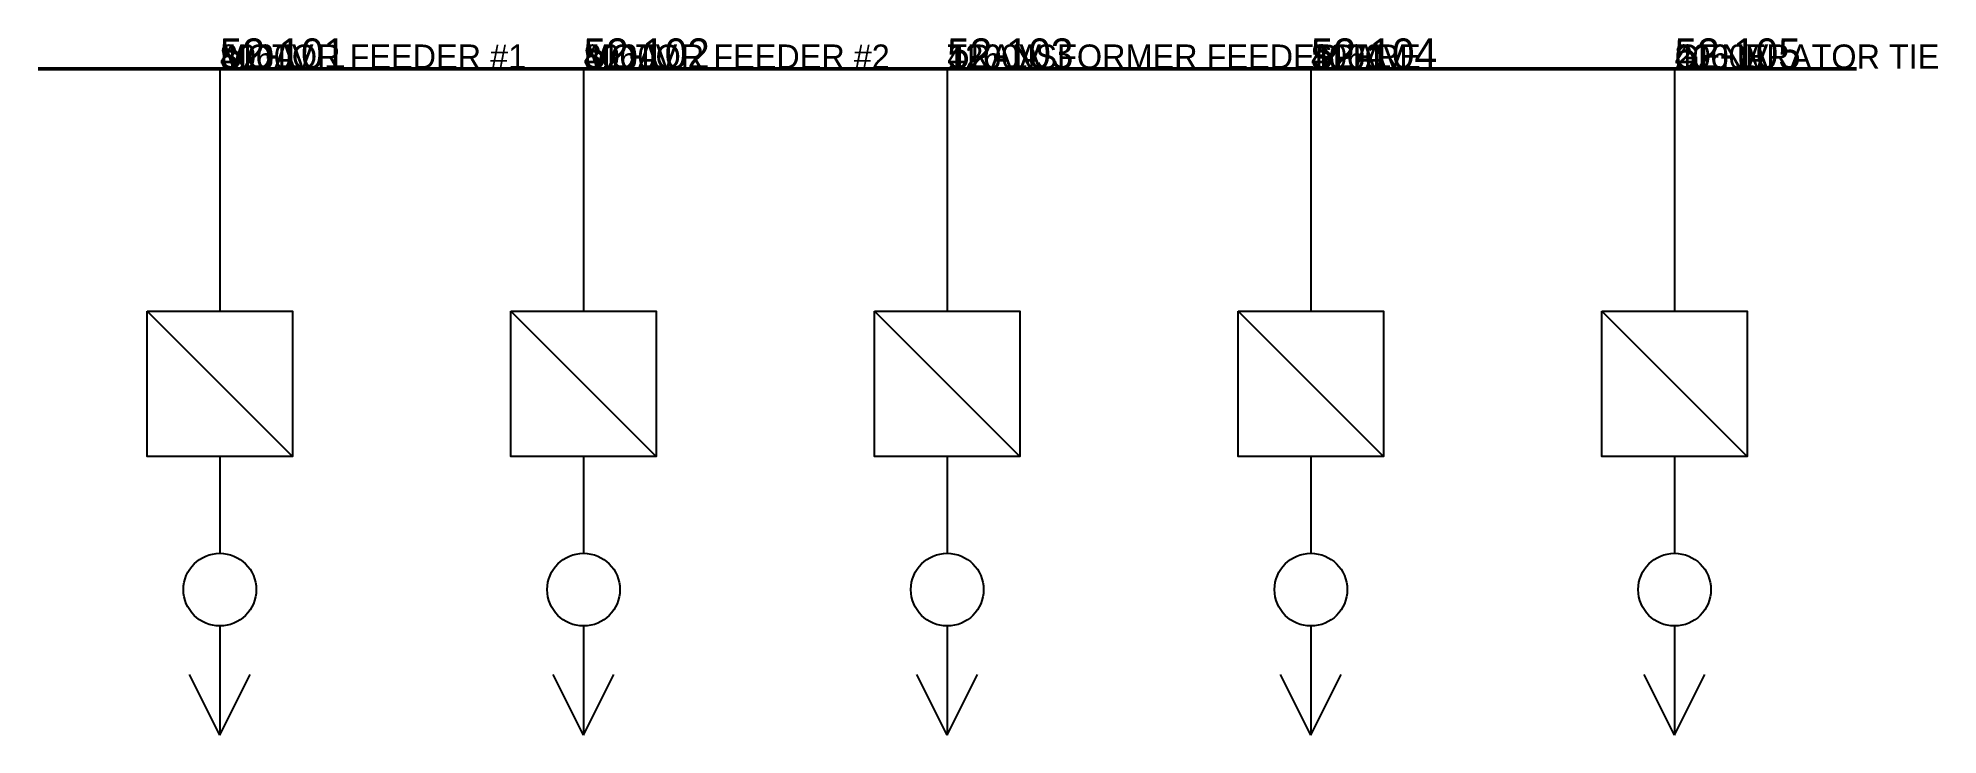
# Model space of a CAD drawing. Header units: metres. Extents: x -1.5 to 14.2, y 14.5 to 20.3.
import ezdxf

# ---------------------------------------------------------------- set-up
doc = ezdxf.new("R2010")
doc.units = ezdxf.units.M
doc.layers.add('SLD', color=7, linetype='Continuous')

# ---------------------------------------------------------------- blocks, each defined once
blk = doc.blocks.new('FEEDER_CELL')
for p, q in [((0, 0), (0, -2)), ((-0.6, -2), (0.6, -3.2)), ((0, -3.2), (0, -4)), ((0, -4.6), (0, -5.5)), ((0, -5.5), (-0.25, -5)), ((0, -5.5), (0.25, -5))]:
    blk.add_line(p, q)
blk.add_lwpolyline([(-0.6, -2), (0.6, -2), (0.6, -3.2), (-0.6, -3.2)], close=True)
blk.add_circle((0, -4.3), 0.3)
for tag, height in [('VOLTAGE', 0.2), ('TAG', 0.25), ('DESCRIPTION', 0.2), ('RATING', 0.2)]:
    blk.add_attdef(tag, (0, 0), '', height=height)

msp = doc.modelspace()

# ---------------------------------------------------------------- linework, layer by layer
at = {"lineweight": 50}
msp.add_line((-1.5, 20), (13.5, 20), dxfattribs=at)

# ---------------------------------------------------------------- block references
at = {"layer": 'SLD'}
for p, values in [((0, 20), {'TAG': '52-101', 'DESCRIPTION': 'MOTOR FEEDER #1', 'RATING': '800A', 'VOLTAGE': '4160V'}), ((3, 20), {'TAG': '52-102', 'DESCRIPTION': 'MOTOR FEEDER #2', 'RATING': '800A', 'VOLTAGE': '4160V'}), ((6, 20), {'TAG': '52-103', 'DESCRIPTION': 'TRANSFORMER FEEDER T1', 'RATING': '1200A', 'VOLTAGE': '4160V'}), ((9, 20), {'TAG': '52-104', 'DESCRIPTION': 'SPARE', 'RATING': '800A', 'VOLTAGE': '4160V'}), ((12, 20), {'TAG': '52-105', 'DESCRIPTION': 'GENERATOR TIE', 'RATING': '2000A', 'VOLTAGE': '4160V'})]:
    msp.add_blockref('FEEDER_CELL', p, dxfattribs=at).add_auto_attribs(values)

doc.saveas('drawing.dxf')
